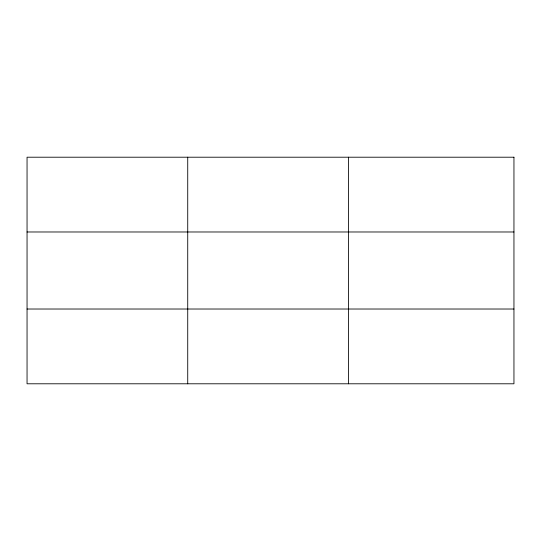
<?xml version="1.0" encoding="UTF-8"?>
<svg xmlns="http://www.w3.org/2000/svg" width="541" height="541" viewBox="0 0 541 541"><rect width="100%" height="100%" fill="white"/><g stroke="black" fill="none" stroke-linecap="round" stroke-linejoin="round"><path stroke-width="0.81" d="M187.727 383.792L187.727 157.208M348.404 383.792L348.404 157.208M27.05 231.981L513.95 231.981M27.05 309.019L513.95 309.019M513.95 157.208L513.95 383.792L27.05 383.792L27.05 157.208L513.95 157.208"/></g></svg>
